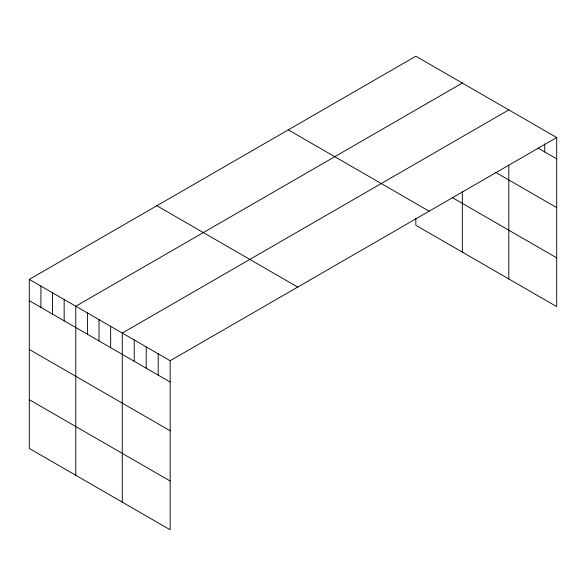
<?xml version="1.0" encoding="UTF-8"?>
<svg xmlns="http://www.w3.org/2000/svg" width="586" height="586" viewBox="0 0 586 586"><rect width="100%" height="100%" fill="white"/><g stroke="black" fill="none" stroke-linecap="round" stroke-linejoin="round"><path stroke-width="0.88" d="M556.7 137.549L170.16 360.712L170.16 529.781L29.3 448.451L29.3 279.39L415.84 56.219L556.7 137.549L556.7 306.61L415.84 225.288L415.84 218.322M462.325 83.058L75.784 306.229L75.784 475.29M508.809 109.897L122.269 333.06L122.269 502.129M537.992 148.053L556.7 158.857M495.639 172.365L556.7 207.62M452.253 197.548L556.7 257.855M288.283 129.865L429.142 211.194M156.858 205.745L297.717 287.067M29.3 279.39L170.16 360.712M29.3 300.699L170.16 382.028M29.3 349.461L170.16 430.783M29.3 399.696L170.16 481.018M544.724 143.951L544.724 151.942M508.809 165.164L508.809 278.958M462.325 191.703L462.325 252.126M158.183 353.798L158.183 375.113M146.214 346.89L146.214 368.198M134.238 339.975L134.238 361.284M110.644 326.351L110.644 347.666M99.027 319.641L99.027 340.957M87.402 312.939L87.402 334.247M64.16 299.519L64.16 320.828M52.542 292.81L52.542 314.118M40.917 286.1L40.917 307.408"/></g></svg>
